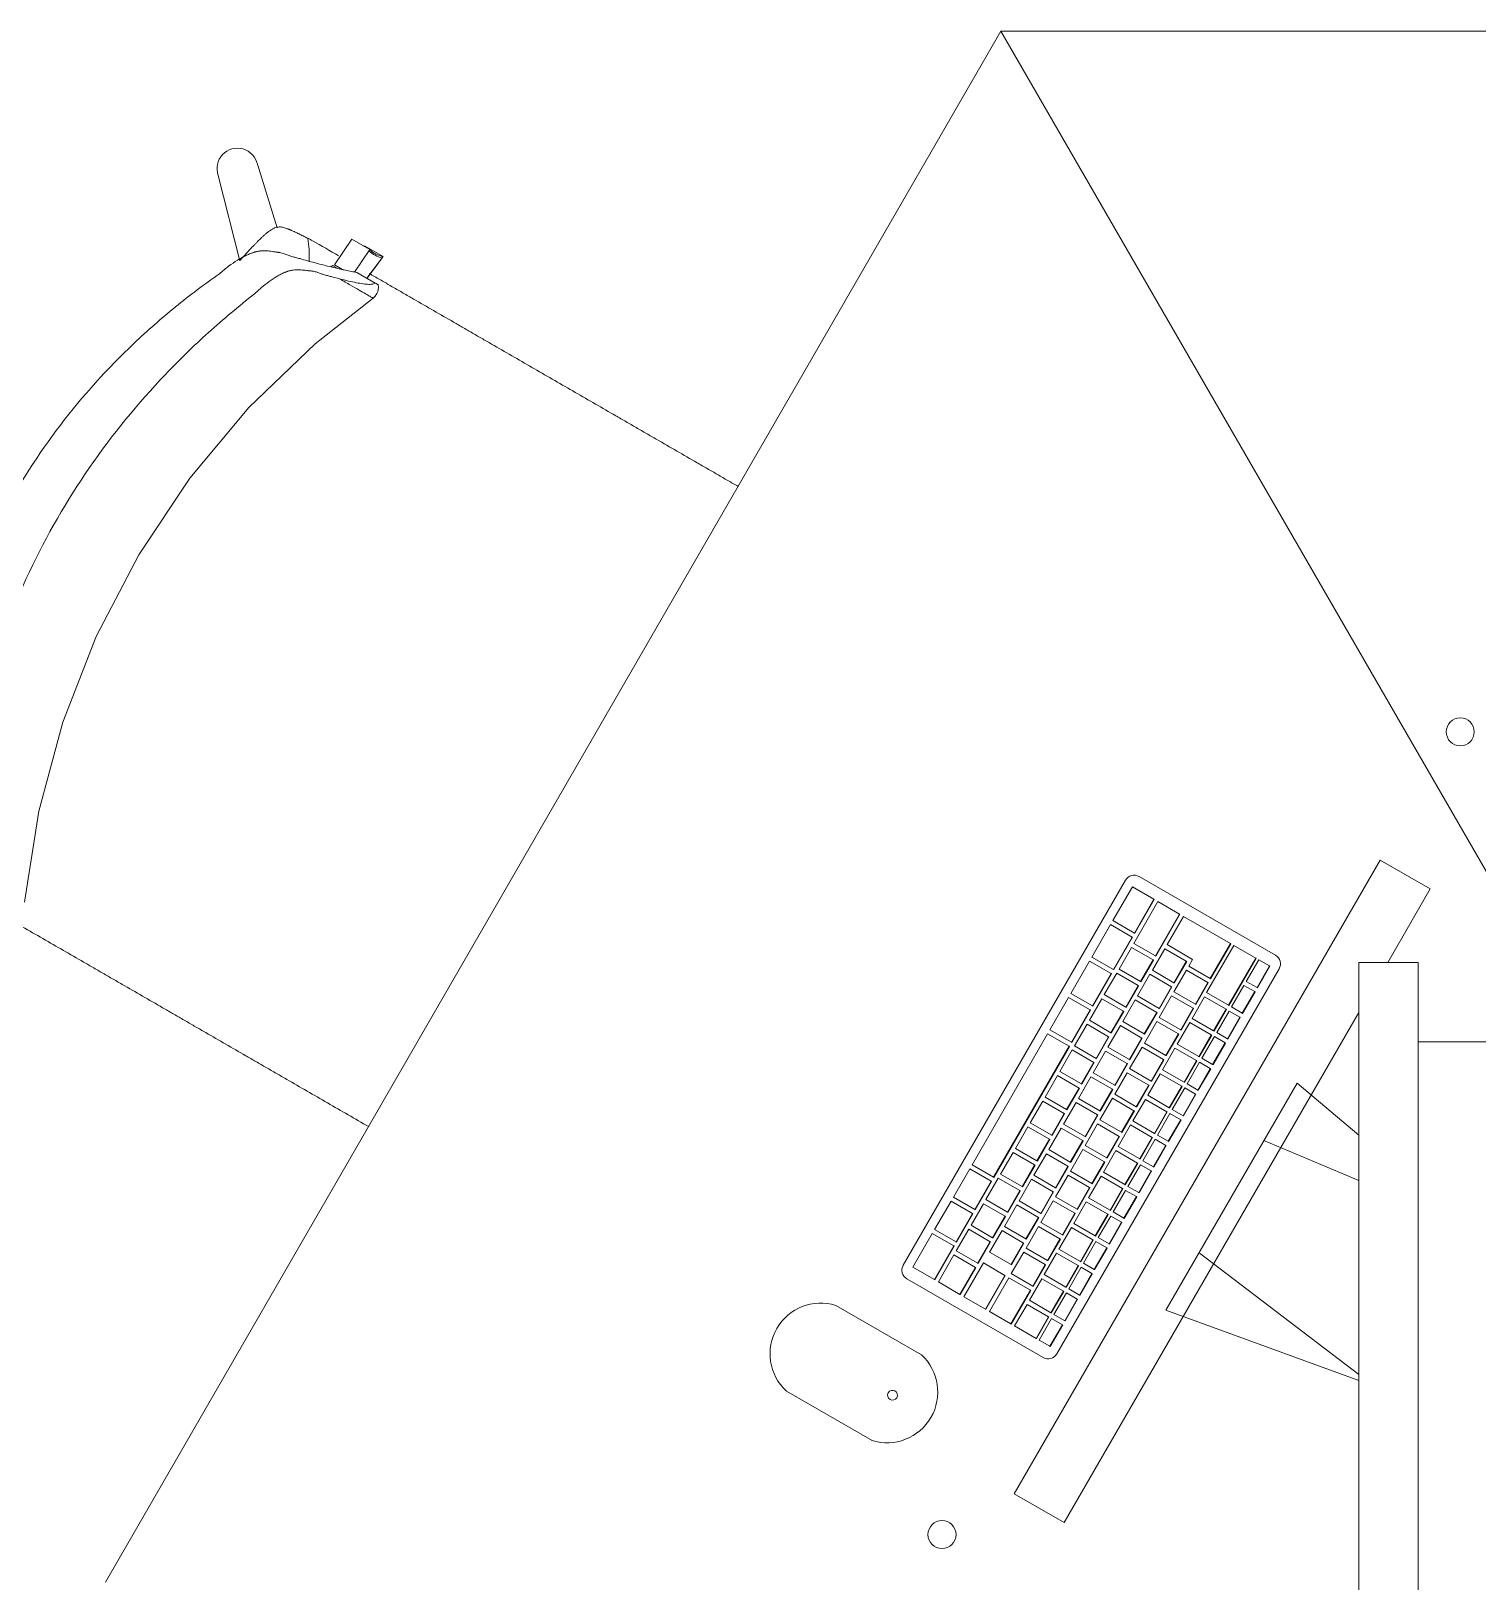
# Model space of a CAD drawing. Header units: millimetres. Extents: x 155927 to 326028, y -36033 to 97293.
# Drawn here: x 180943 to 181872, y 18002 to 18998 of the extents above; entities that cross this region are included whole.
import ezdxf

# ---------------------------------------------------------------- set-up
doc = ezdxf.new("R2010")
doc.units = ezdxf.units.MM
doc.header["$MEASUREMENT"] = 0
for name, color, linetype, lineweight in [('A-GENM', 8, 'CONTINUOUS', 9), ('E-ELEC-EQPM', 8, 'CONTINUOUS', 9), ('I-FURN', 8, 'CONTINUOUS', 9)]:
    doc.layers.add(name, color=color, linetype=linetype, lineweight=lineweight)

msp = doc.modelspace()

# ---------------------------------------------------------------- linework, layer by layer
at = {"layer": 'A-GENM'}
for p, q in [((181654.09, 18455.01), (181741.7, 18404.43)), ((181502.65, 18205.4), (181645.41, 18452.69)), ((181649.83, 18448.36), (181637.33, 18426.71)), ((181663.64, 18440.39), (181649.83, 18448.36)), ((181666.21, 18438.91), (181650.71, 18412.06)), ((181651.14, 18418.74), (181663.64, 18440.39)), ((181663.88, 18440.25), (181651.38, 18418.6)), ((181663.64, 18440.39), (181663.88, 18440.25)), ((181680.03, 18430.93), (181666.21, 18438.91)), ((181637.33, 18426.71), (181651.14, 18418.74)), ((181664.53, 18404.08), (181680.03, 18430.93)), ((181680.27, 18430.79), (181664.77, 18403.94)), ((181682.6, 18429.44), (181672.1, 18411.26)), ((181680.03, 18430.93), (181680.27, 18430.79)), ((181712.81, 18412), (181682.6, 18429.44)), ((181635.83, 18424.11), (181623.83, 18403.33)), ((181649.64, 18416.14), (181635.83, 18424.11)), ((181637.64, 18395.36), (181649.64, 18416.14)), ((181649.88, 18416), (181637.88, 18395.22)), ((181649.64, 18416.14), (181649.88, 18416)), ((181651.14, 18418.74), (181651.38, 18418.6)), ((181649.21, 18409.46), (181641.21, 18395.61)), ((181663.03, 18401.48), (181649.21, 18409.46)), ((181650.71, 18412.06), (181664.53, 18404.08)), ((181670.6, 18408.66), (181662.6, 18394.8)), ((181684.42, 18400.68), (181670.6, 18408.66)), ((181672.1, 18411.26), (181688.49, 18401.79)), ((181714.9, 18410.79), (181697.4, 18380.48)), ((181699.81, 18389.48), (181712.81, 18412)), ((181713.05, 18411.86), (181700.05, 18389.35)), ((181712.81, 18412), (181713.05, 18411.86)), ((181728.97, 18402.67), (181714.9, 18410.79)), ((181744.02, 18395.75), (181601.26, 18148.47)), ((181622.33, 18400.73), (181610.33, 18379.95)), ((181636.14, 18392.76), (181622.33, 18400.73)), ((181623.83, 18403.33), (181637.64, 18395.36)), ((181637.64, 18395.36), (181637.88, 18395.22)), ((181641.21, 18395.61), (181655.03, 18387.63)), ((181655.03, 18387.63), (181663.03, 18401.48)), ((181663.27, 18401.34), (181655.27, 18387.49)), ((181663.03, 18401.48), (181663.27, 18401.34)), ((181664.53, 18404.08), (181664.77, 18403.94)), ((181676.42, 18386.82), (181684.42, 18400.68)), ((181684.66, 18400.54), (181676.66, 18386.68)), ((181684.42, 18400.68), (181684.66, 18400.54)), ((181688.49, 18401.79), (181685.99, 18397.46)), ((181685.99, 18397.46), (181699.81, 18389.48)), ((181711.47, 18372.36), (181728.97, 18402.67)), ((181729.21, 18402.54), (181711.71, 18372.23)), ((181730.92, 18401.55), (181722.92, 18387.69)), ((181728.97, 18402.67), (181729.21, 18402.54)), ((181729.83, 18383.7), (181737.83, 18397.56)), ((181738.07, 18397.42), (181730.07, 18383.56)), ((181737.83, 18397.56), (181730.92, 18401.55)), ((181737.83, 18397.56), (181738.07, 18397.42)), ((181624.14, 18371.98), (181636.14, 18392.76)), ((181636.38, 18392.62), (181624.38, 18371.84)), ((181639.71, 18393.01), (181631.71, 18379.15)), ((181636.14, 18392.76), (181636.38, 18392.62)), ((181653.53, 18385.03), (181639.71, 18393.01)), ((181645.53, 18371.17), (181653.53, 18385.03)), ((181661.1, 18392.21), (181653.1, 18378.35)), ((181653.53, 18385.03), (181653.77, 18384.89)), ((181655.03, 18387.63), (181655.27, 18387.49)), ((181674.92, 18384.22), (181661.1, 18392.21)), ((181662.6, 18394.8), (181676.42, 18386.82)), ((181676.42, 18386.82), (181676.66, 18386.68)), ((181684.49, 18394.87), (181676.49, 18381.01)), ((181698.31, 18386.89), (181684.49, 18394.87)), ((181690.31, 18373.03), (181698.31, 18386.89)), ((181698.55, 18386.75), (181690.55, 18372.89)), ((181698.31, 18386.89), (181698.55, 18386.75)), ((181699.81, 18389.48), (181700.05, 18389.35)), ((181721.42, 18385.09), (181713.42, 18371.24)), ((181728.33, 18381.1), (181721.42, 18385.09)), ((181722.92, 18387.69), (181729.83, 18383.7)), ((181608.83, 18377.35), (181596.83, 18356.56)), ((181622.64, 18369.38), (181608.83, 18377.35)), ((181610.33, 18379.95), (181624.14, 18371.98)), ((181630.21, 18376.55), (181622.21, 18362.7)), ((181644.03, 18368.57), (181630.21, 18376.55)), ((181631.71, 18379.15), (181645.53, 18371.17)), ((181651.6, 18375.75), (181643.6, 18361.89)), ((181653.77, 18384.89), (181645.77, 18371.03)), ((181665.42, 18367.77), (181651.6, 18375.75)), ((181653.1, 18378.35), (181666.92, 18370.37)), ((181666.92, 18370.37), (181674.92, 18384.22)), ((181674.99, 18378.41), (181666.99, 18364.55)), ((181675.16, 18384.09), (181667.16, 18370.23)), ((181674.92, 18384.22), (181675.16, 18384.09)), ((181688.81, 18370.43), (181674.99, 18378.41)), ((181676.49, 18381.01), (181690.31, 18373.03)), ((181696.14, 18377.75), (181688.14, 18363.89)), ((181709.97, 18369.77), (181696.14, 18377.75)), ((181697.4, 18380.48), (181711.47, 18372.36)), ((181720.33, 18367.24), (181728.33, 18381.1)), ((181728.57, 18380.96), (181720.57, 18367.11)), ((181728.33, 18381.1), (181728.57, 18380.96)), ((181729.83, 18383.7), (181730.07, 18383.56)), ((181610.64, 18348.59), (181622.64, 18369.38)), ((181622.88, 18369.24), (181610.88, 18348.45)), ((181622.64, 18369.38), (181622.88, 18369.24)), ((181624.14, 18371.98), (181624.38, 18371.84)), ((181636.03, 18354.72), (181644.03, 18368.57)), ((181644.27, 18368.44), (181636.27, 18354.58)), ((181644.03, 18368.57), (181644.27, 18368.44)), ((181645.53, 18371.17), (181645.77, 18371.03)), ((181657.42, 18353.91), (181665.42, 18367.77)), ((181665.66, 18367.63), (181657.66, 18353.78)), ((181665.42, 18367.77), (181665.66, 18367.63)), ((181666.92, 18370.37), (181667.16, 18370.23)), ((181680.81, 18356.57), (181688.81, 18370.43)), ((181689.05, 18370.29), (181681.05, 18356.44)), ((181688.81, 18370.43), (181689.05, 18370.29)), ((181690.31, 18373.03), (181690.55, 18372.89)), ((181701.97, 18355.91), (181709.97, 18369.77)), ((181710.21, 18369.63), (181702.21, 18355.77)), ((181711.92, 18368.64), (181703.92, 18354.78)), ((181709.97, 18369.77), (181710.21, 18369.63)), ((181711.47, 18372.36), (181711.71, 18372.23)), ((181718.83, 18364.65), (181711.92, 18368.64)), ((181713.42, 18371.24), (181720.33, 18367.24)), ((181720.33, 18367.24), (181720.57, 18367.11)), ((181596.83, 18356.56), (181610.64, 18348.59)), ((181620.71, 18360.1), (181612.71, 18346.24)), ((181634.53, 18352.12), (181620.71, 18360.1)), ((181622.21, 18362.7), (181636.03, 18354.72)), ((181642.1, 18359.3), (181634.1, 18345.44)), ((181655.92, 18351.32), (181642.1, 18359.3)), ((181643.6, 18361.89), (181657.42, 18353.91)), ((181665.49, 18361.96), (181657.49, 18348.1)), ((181679.31, 18353.98), (181665.49, 18361.96)), ((181666.99, 18364.55), (181680.81, 18356.57)), ((181686.64, 18361.29), (181678.64, 18347.44)), ((181680.81, 18356.57), (181681.05, 18356.44)), ((181700.47, 18353.31), (181686.64, 18361.29)), ((181688.14, 18363.89), (181701.97, 18355.91)), ((181701.97, 18355.91), (181702.21, 18355.77)), ((181710.83, 18350.79), (181718.83, 18364.65)), ((181719.07, 18364.51), (181711.07, 18350.65)), ((181718.83, 18364.65), (181719.07, 18364.51)), ((181595.33, 18353.96), (181546.83, 18269.96)), ((181560.64, 18261.99), (181609.14, 18345.99)), ((181609.38, 18345.86), (181560.88, 18261.85)), ((181609.14, 18345.99), (181595.33, 18353.96)), ((181609.14, 18345.99), (181609.38, 18345.86)), ((181610.64, 18348.59), (181610.88, 18348.45)), ((181612.71, 18346.24), (181626.53, 18338.26)), ((181626.53, 18338.26), (181634.53, 18352.12)), ((181634.77, 18351.98), (181626.77, 18338.12)), ((181634.1, 18345.44), (181647.92, 18337.46)), ((181634.53, 18352.12), (181634.77, 18351.98)), ((181636.03, 18354.72), (181636.27, 18354.58)), ((181647.92, 18337.46), (181655.92, 18351.32)), ((181655.99, 18345.5), (181647.99, 18331.65)), ((181656.16, 18351.18), (181648.16, 18337.32)), ((181655.92, 18351.32), (181656.16, 18351.18)), ((181669.81, 18337.52), (181655.99, 18345.5)), ((181657.42, 18353.91), (181657.66, 18353.78)), ((181657.49, 18348.1), (181671.31, 18340.12)), ((181671.31, 18340.12), (181679.31, 18353.98)), ((181679.55, 18353.84), (181671.55, 18339.98)), ((181678.64, 18347.44), (181692.47, 18339.45)), ((181679.31, 18353.98), (181679.55, 18353.84)), ((181692.47, 18339.45), (181700.47, 18353.31)), ((181700.71, 18353.17), (181692.71, 18339.32)), ((181702.42, 18352.18), (181694.42, 18338.33)), ((181700.47, 18353.31), (181700.71, 18353.17)), ((181701.33, 18334.34), (181709.33, 18348.19)), ((181709.57, 18348.05), (181701.57, 18334.2)), ((181709.33, 18348.19), (181702.42, 18352.18)), ((181703.92, 18354.78), (181710.83, 18350.79)), ((181709.33, 18348.19), (181709.57, 18348.05)), ((181710.83, 18350.79), (181711.07, 18350.65)), ((181611.21, 18343.65), (181603.21, 18329.79)), ((181625.03, 18335.67), (181611.21, 18343.65)), ((181617.03, 18321.81), (181625.03, 18335.67)), ((181625.27, 18335.53), (181617.27, 18321.67)), ((181632.6, 18342.84), (181624.6, 18328.99)), ((181625.03, 18335.67), (181625.27, 18335.53)), ((181626.53, 18338.26), (181626.77, 18338.12)), ((181646.42, 18334.86), (181632.6, 18342.84)), ((181647.92, 18337.46), (181648.16, 18337.32)), ((181661.81, 18323.67), (181669.81, 18337.52)), ((181670.05, 18337.38), (181662.05, 18323.53)), ((181677.14, 18344.84), (181669.14, 18330.98)), ((181669.81, 18337.52), (181670.05, 18337.38)), ((181671.31, 18340.12), (181671.55, 18339.98)), ((181690.97, 18336.86), (181677.14, 18344.84)), ((181682.97, 18323), (181690.97, 18336.86)), ((181691.21, 18336.72), (181683.21, 18322.86)), ((181692.92, 18335.73), (181684.92, 18321.87)), ((181690.97, 18336.86), (181691.21, 18336.72)), ((181692.47, 18339.45), (181692.71, 18339.32)), ((181699.83, 18331.74), (181692.92, 18335.73)), ((181694.42, 18338.33), (181701.33, 18334.34)), ((181601.71, 18327.19), (181593.71, 18313.33)), ((181615.53, 18319.21), (181601.71, 18327.19)), ((181603.21, 18329.79), (181617.03, 18321.81)), ((181623.1, 18326.39), (181615.1, 18312.53)), ((181636.92, 18318.41), (181623.1, 18326.39)), ((181624.6, 18328.99), (181638.42, 18321.01)), ((181638.42, 18321.01), (181646.42, 18334.86)), ((181646.49, 18329.05), (181638.49, 18315.19)), ((181646.66, 18334.72), (181638.66, 18320.87)), ((181646.42, 18334.86), (181646.66, 18334.72)), ((181660.31, 18321.07), (181646.49, 18329.05)), ((181647.99, 18331.65), (181661.81, 18323.67)), ((181667.64, 18328.38), (181659.64, 18314.53)), ((181681.47, 18320.4), (181667.64, 18328.38)), ((181669.14, 18330.98), (181682.97, 18323)), ((181691.83, 18317.88), (181699.83, 18331.74)), ((181700.07, 18331.6), (181692.07, 18317.74)), ((181699.83, 18331.74), (181700.07, 18331.6)), ((181701.33, 18334.34), (181701.57, 18334.2)), ((181607.53, 18305.35), (181615.53, 18319.21)), ((181615.77, 18319.07), (181607.77, 18305.22)), ((181615.53, 18319.21), (181615.77, 18319.07)), ((181617.03, 18321.81), (181617.27, 18321.67)), ((181628.92, 18304.55), (181636.92, 18318.41)), ((181637.16, 18318.27), (181629.16, 18304.41)), ((181636.92, 18318.41), (181637.16, 18318.27)), ((181638.42, 18321.01), (181638.66, 18320.87)), ((181652.31, 18307.21), (181660.31, 18321.07)), ((181660.55, 18320.93), (181652.55, 18307.07)), ((181660.31, 18321.07), (181660.55, 18320.93)), ((181661.81, 18323.67), (181662.05, 18323.53)), ((181673.47, 18306.55), (181681.47, 18320.4)), ((181681.71, 18320.26), (181673.71, 18306.41)), ((181683.42, 18319.27), (181675.42, 18305.42)), ((181681.47, 18320.4), (181681.71, 18320.26)), ((181682.33, 18301.43), (181690.33, 18315.28)), ((181682.97, 18323), (181683.21, 18322.86)), ((181690.33, 18315.28), (181683.42, 18319.27)), ((181684.92, 18321.87), (181691.83, 18317.88)), ((181690.33, 18315.28), (181690.57, 18315.15)), ((181691.83, 18317.88), (181692.07, 18317.74)), ((181592.21, 18310.74), (181584.21, 18296.88)), ((181606.03, 18302.76), (181592.21, 18310.74)), ((181593.71, 18313.33), (181607.53, 18305.35)), ((181613.6, 18309.93), (181605.6, 18296.08)), ((181607.53, 18305.35), (181607.77, 18305.22)), ((181627.42, 18301.95), (181613.6, 18309.93)), ((181615.1, 18312.53), (181628.92, 18304.55)), ((181636.99, 18312.59), (181628.99, 18298.74)), ((181650.81, 18304.61), (181636.99, 18312.59)), ((181638.49, 18315.19), (181652.31, 18307.21)), ((181658.14, 18311.93), (181650.14, 18298.07)), ((181652.31, 18307.21), (181652.55, 18307.07)), ((181671.97, 18303.95), (181658.14, 18311.93)), ((181659.64, 18314.53), (181673.47, 18306.55)), ((181673.47, 18306.55), (181673.71, 18306.41)), ((181675.42, 18305.42), (181682.33, 18301.43)), ((181690.57, 18315.15), (181682.57, 18301.29)), ((181584.21, 18296.88), (181598.03, 18288.9)), ((181598.03, 18288.9), (181606.03, 18302.76)), ((181606.27, 18302.62), (181598.27, 18288.76)), ((181605.6, 18296.08), (181619.42, 18288.1)), ((181606.03, 18302.76), (181606.27, 18302.62)), ((181619.42, 18288.1), (181627.42, 18301.95)), ((181627.49, 18296.14), (181619.49, 18282.28)), ((181627.66, 18301.81), (181619.66, 18287.96)), ((181627.42, 18301.95), (181627.66, 18301.81)), ((181641.31, 18288.16), (181627.49, 18296.14)), ((181628.92, 18304.55), (181629.16, 18304.41)), ((181628.99, 18298.74), (181642.81, 18290.76)), ((181648.64, 18295.47), (181640.64, 18281.62)), ((181642.81, 18290.76), (181650.81, 18304.61)), ((181651.05, 18304.47), (181643.05, 18290.62)), ((181662.47, 18287.49), (181648.64, 18295.47)), ((181650.14, 18298.07), (181663.97, 18290.09)), ((181650.81, 18304.61), (181651.05, 18304.47)), ((181663.97, 18290.09), (181671.97, 18303.95)), ((181672.21, 18303.81), (181664.21, 18289.95)), ((181673.92, 18302.82), (181665.92, 18288.96)), ((181671.97, 18303.95), (181672.21, 18303.81)), ((181672.83, 18284.97), (181680.83, 18298.83)), ((181681.07, 18298.69), (181673.07, 18284.83)), ((181680.83, 18298.83), (181673.92, 18302.82)), ((181680.83, 18298.83), (181681.07, 18298.69)), ((181682.33, 18301.43), (181682.57, 18301.29)), ((181582.71, 18294.28), (181574.71, 18280.43)), ((181596.53, 18286.3), (181582.71, 18294.28)), ((181588.53, 18272.45), (181596.53, 18286.3)), ((181596.77, 18286.16), (181588.77, 18272.31)), ((181604.1, 18293.48), (181596.1, 18279.62)), ((181596.53, 18286.3), (181596.77, 18286.16)), ((181598.03, 18288.9), (181598.27, 18288.76)), ((181617.92, 18285.5), (181604.1, 18293.48)), ((181609.92, 18271.64), (181617.92, 18285.5)), ((181617.92, 18285.5), (181618.16, 18285.36)), ((181619.42, 18288.1), (181619.66, 18287.96)), ((181633.31, 18274.3), (181641.31, 18288.16)), ((181641.55, 18288.02), (181633.55, 18274.16)), ((181641.31, 18288.16), (181641.55, 18288.02)), ((181642.81, 18290.76), (181643.05, 18290.62)), ((181654.47, 18273.64), (181662.47, 18287.49)), ((181662.71, 18287.36), (181654.71, 18273.5)), ((181664.42, 18286.36), (181656.42, 18272.51)), ((181662.47, 18287.49), (181662.71, 18287.36)), ((181663.97, 18290.09), (181664.21, 18289.95)), ((181671.33, 18282.37), (181664.42, 18286.36)), ((181665.92, 18288.96), (181672.83, 18284.97)), ((181573.21, 18277.83), (181565.21, 18263.97)), ((181587.03, 18269.85), (181573.21, 18277.83)), ((181574.71, 18280.43), (181588.53, 18272.45)), ((181594.6, 18277.02), (181586.6, 18263.17)), ((181608.42, 18269.04), (181594.6, 18277.02)), ((181596.1, 18279.62), (181609.92, 18271.64)), ((181617.99, 18279.68), (181609.99, 18265.83)), ((181618.16, 18285.36), (181610.16, 18271.5)), ((181631.81, 18271.7), (181617.99, 18279.68)), ((181619.49, 18282.28), (181633.31, 18274.3)), ((181639.14, 18279.02), (181631.14, 18265.16)), ((181652.97, 18271.04), (181639.14, 18279.02)), ((181640.64, 18281.62), (181654.47, 18273.64)), ((181663.33, 18268.52), (181671.33, 18282.37)), ((181671.57, 18282.24), (181663.57, 18268.38)), ((181671.33, 18282.37), (181671.57, 18282.24)), ((181672.83, 18284.97), (181673.07, 18284.83)), ((181545.33, 18267.36), (181534.83, 18249.18)), ((181559.14, 18259.39), (181545.33, 18267.36)), ((181546.83, 18269.96), (181560.64, 18261.99)), ((181579.03, 18255.99), (181587.03, 18269.85)), ((181587.27, 18269.71), (181579.27, 18255.85)), ((181587.03, 18269.85), (181587.27, 18269.71)), ((181588.53, 18272.45), (181588.77, 18272.31)), ((181600.42, 18255.19), (181608.42, 18269.04)), ((181608.66, 18268.91), (181600.66, 18255.05)), ((181608.42, 18269.04), (181608.66, 18268.91)), ((181609.92, 18271.64), (181610.16, 18271.5)), ((181609.99, 18265.83), (181623.81, 18257.85)), ((181623.81, 18257.85), (181631.81, 18271.7)), ((181632.05, 18271.57), (181624.05, 18257.71)), ((181631.81, 18271.7), (181632.05, 18271.57)), ((181633.31, 18274.3), (181633.55, 18274.16)), ((181644.97, 18257.18), (181652.97, 18271.04)), ((181653.21, 18270.9), (181645.21, 18257.04)), ((181654.92, 18269.91), (181646.92, 18256.05)), ((181652.97, 18271.04), (181653.21, 18270.9)), ((181653.83, 18252.06), (181661.83, 18265.92)), ((181662.07, 18265.78), (181654.07, 18251.93)), ((181654.47, 18273.64), (181654.71, 18273.5)), ((181661.83, 18265.92), (181654.92, 18269.91)), ((181656.42, 18272.51), (181663.33, 18268.52)), ((181661.83, 18265.92), (181662.07, 18265.78)), ((181663.33, 18268.52), (181663.57, 18268.38)), ((181548.64, 18241.21), (181559.14, 18259.39)), ((181559.38, 18259.25), (181548.88, 18241.07)), ((181563.71, 18261.37), (181555.71, 18247.52)), ((181559.14, 18259.39), (181559.38, 18259.25)), ((181560.64, 18261.99), (181560.88, 18261.85)), ((181577.53, 18253.39), (181563.71, 18261.37)), ((181565.21, 18263.97), (181579.03, 18255.99)), ((181585.1, 18260.57), (181577.1, 18246.71)), ((181579.03, 18255.99), (181579.27, 18255.85)), ((181598.92, 18252.59), (181585.1, 18260.57)), ((181586.6, 18263.17), (181600.42, 18255.19)), ((181608.49, 18263.23), (181600.49, 18249.37)), ((181622.31, 18255.25), (181608.49, 18263.23)), ((181629.64, 18262.56), (181621.64, 18248.71)), ((181623.81, 18257.85), (181624.05, 18257.71)), ((181643.47, 18254.58), (181629.64, 18262.56)), ((181631.14, 18265.16), (181644.97, 18257.18)), ((181644.97, 18257.18), (181645.21, 18257.04)), ((181646.92, 18256.05), (181653.83, 18252.06)), ((181533.33, 18246.58), (181522.83, 18228.39)), ((181547.14, 18238.61), (181533.33, 18246.58)), ((181534.83, 18249.18), (181548.64, 18241.21)), ((181555.71, 18247.52), (181569.53, 18239.54)), ((181569.53, 18239.54), (181577.53, 18253.39)), ((181577.77, 18253.25), (181569.77, 18239.4)), ((181577.1, 18246.71), (181590.92, 18238.73)), ((181577.53, 18253.39), (181577.77, 18253.25)), ((181590.92, 18238.73), (181598.92, 18252.59)), ((181598.99, 18246.78), (181590.99, 18232.92)), ((181599.16, 18252.45), (181591.16, 18238.59)), ((181598.92, 18252.59), (181599.16, 18252.45)), ((181612.81, 18238.8), (181598.99, 18246.78)), ((181600.42, 18255.19), (181600.66, 18255.05)), ((181600.49, 18249.37), (181614.31, 18241.39)), ((181620.14, 18246.11), (181612.14, 18232.25)), ((181614.31, 18241.39), (181622.31, 18255.25)), ((181622.55, 18255.11), (181614.55, 18241.25)), ((181633.97, 18238.13), (181620.14, 18246.11)), ((181621.64, 18248.71), (181635.47, 18240.73)), ((181622.31, 18255.25), (181622.55, 18255.11)), ((181635.47, 18240.73), (181643.47, 18254.58)), ((181643.71, 18254.45), (181635.71, 18240.59)), ((181645.42, 18253.46), (181637.42, 18239.6)), ((181643.47, 18254.58), (181643.71, 18254.45)), ((181644.33, 18235.61), (181652.33, 18249.47)), ((181652.57, 18249.33), (181644.57, 18235.47)), ((181652.33, 18249.47), (181645.42, 18253.46)), ((181652.33, 18249.47), (181652.57, 18249.33)), ((181653.83, 18252.06), (181654.07, 18251.93)), ((181536.64, 18220.42), (181547.14, 18238.61)), ((181547.38, 18238.47), (181536.88, 18220.28)), ((181554.21, 18244.92), (181546.21, 18231.06)), ((181547.14, 18238.61), (181547.38, 18238.47)), ((181548.64, 18241.21), (181548.88, 18241.07)), ((181568.03, 18236.94), (181554.21, 18244.92)), ((181560.03, 18223.08), (181568.03, 18236.94)), ((181568.27, 18236.8), (181560.27, 18222.94)), ((181575.6, 18244.12), (181567.6, 18230.26)), ((181568.03, 18236.94), (181568.27, 18236.8)), ((181569.53, 18239.54), (181569.77, 18239.4)), ((181589.42, 18236.13), (181575.6, 18244.12)), ((181581.42, 18222.28), (181589.42, 18236.13)), ((181589.66, 18236), (181581.66, 18222.14)), ((181589.42, 18236.13), (181589.66, 18236)), ((181590.92, 18238.73), (181591.16, 18238.59)), ((181604.81, 18224.94), (181612.81, 18238.8)), ((181613.05, 18238.66), (181605.05, 18224.8)), ((181612.81, 18238.8), (181613.05, 18238.66)), ((181614.31, 18241.39), (181614.55, 18241.25)), ((181625.97, 18224.27), (181633.97, 18238.13)), ((181634.21, 18237.99), (181626.21, 18224.14)), ((181635.92, 18237), (181627.92, 18223.14)), ((181633.97, 18238.13), (181634.21, 18237.99)), ((181635.47, 18240.73), (181635.71, 18240.59)), ((181642.83, 18233.01), (181635.92, 18237)), ((181637.42, 18239.6), (181644.33, 18235.61)), ((181644.33, 18235.61), (181644.57, 18235.47)), ((181521.33, 18225.79), (181508.83, 18204.14)), ((181535.14, 18217.82), (181521.33, 18225.79)), ((181522.83, 18228.39), (181536.64, 18220.42)), ((181544.71, 18228.46), (181536.71, 18214.61)), ((181558.53, 18220.48), (181544.71, 18228.46)), ((181546.21, 18231.06), (181560.03, 18223.08)), ((181566.1, 18227.66), (181558.1, 18213.8)), ((181579.92, 18219.68), (181566.1, 18227.66)), ((181567.6, 18230.26), (181581.42, 18222.28)), ((181589.49, 18230.32), (181581.49, 18216.46)), ((181603.31, 18222.34), (181589.49, 18230.32)), ((181590.99, 18232.92), (181604.81, 18224.94)), ((181610.64, 18229.66), (181602.64, 18215.8)), ((181624.47, 18221.68), (181610.64, 18229.66)), ((181612.14, 18232.25), (181625.97, 18224.27)), ((181634.83, 18219.15), (181642.83, 18233.01)), ((181643.07, 18232.87), (181635.07, 18219.02)), ((181642.83, 18233.01), (181643.07, 18232.87)), ((181522.64, 18196.17), (181535.14, 18217.82)), ((181535.38, 18217.68), (181522.88, 18196.03)), ((181535.14, 18217.82), (181535.38, 18217.68)), ((181536.64, 18220.42), (181536.88, 18220.28)), ((181550.53, 18206.63), (181558.53, 18220.48)), ((181558.77, 18220.35), (181550.77, 18206.49)), ((181558.53, 18220.48), (181558.77, 18220.35)), ((181560.03, 18223.08), (181560.27, 18222.94)), ((181571.92, 18205.82), (181579.92, 18219.68)), ((181580.16, 18219.54), (181572.16, 18205.69)), ((181579.92, 18219.68), (181580.16, 18219.54)), ((181581.42, 18222.28), (181581.66, 18222.14)), ((181581.49, 18216.46), (181595.31, 18208.48)), ((181595.31, 18208.48), (181603.31, 18222.34)), ((181603.55, 18222.2), (181595.55, 18208.35)), ((181602.64, 18215.8), (181616.47, 18207.82)), ((181603.31, 18222.34), (181603.55, 18222.2)), ((181604.81, 18224.94), (181605.05, 18224.8)), ((181616.47, 18207.82), (181624.47, 18221.68)), ((181624.71, 18221.54), (181616.71, 18207.68)), ((181626.42, 18220.55), (181618.42, 18206.69)), ((181624.47, 18221.68), (181624.71, 18221.54)), ((181625.33, 18202.7), (181633.33, 18216.56)), ((181633.57, 18216.42), (181625.57, 18202.56)), ((181625.97, 18224.27), (181626.21, 18224.14)), ((181633.33, 18216.56), (181626.42, 18220.55)), ((181627.92, 18223.14), (181634.83, 18219.15)), ((181633.33, 18216.56), (181633.57, 18216.42)), ((181634.83, 18219.15), (181635.07, 18219.02)), ((181535.23, 18212), (181525.23, 18194.68)), ((181549.03, 18204.03), (181535.23, 18212)), ((181536.71, 18214.61), (181550.53, 18206.63)), ((181554.12, 18206.87), (181541.62, 18185.21)), ((181550.53, 18206.63), (181550.77, 18206.49)), ((181567.92, 18198.9), (181554.12, 18206.87)), ((181558.1, 18213.8), (181571.92, 18205.82)), ((181571.92, 18205.82), (181572.16, 18205.69)), ((181579.99, 18213.87), (181571.99, 18200.01)), ((181593.81, 18205.89), (181579.99, 18213.87)), ((181585.81, 18192.03), (181593.81, 18205.89)), ((181594.05, 18205.75), (181586.05, 18191.89)), ((181601.14, 18213.2), (181593.14, 18199.35)), ((181593.81, 18205.89), (181594.05, 18205.75)), ((181595.31, 18208.48), (181595.55, 18208.35)), ((181614.97, 18205.22), (181601.14, 18213.2)), ((181616.47, 18207.82), (181616.71, 18207.68)), ((181618.42, 18206.69), (181625.33, 18202.7)), ((181592.58, 18146.15), (181504.97, 18196.73)), ((181508.83, 18204.14), (181522.64, 18196.17)), ((181522.64, 18196.17), (181522.88, 18196.03)), ((181539.03, 18186.71), (181549.03, 18204.03)), ((181549.27, 18203.89), (181539.27, 18186.57)), ((181549.03, 18204.03), (181549.27, 18203.89)), ((181555.42, 18177.24), (181567.92, 18198.9)), ((181568.16, 18198.76), (181555.66, 18177.11)), ((181570.51, 18197.4), (181558.01, 18175.75)), ((181567.92, 18198.9), (181568.16, 18198.76)), ((181584.31, 18189.43), (181570.51, 18197.4)), ((181571.99, 18200.01), (181585.81, 18192.03)), ((181591.64, 18196.75), (181583.64, 18182.89)), ((181605.47, 18188.77), (181591.64, 18196.75)), ((181593.14, 18199.35), (181606.97, 18191.36)), ((181606.97, 18191.36), (181614.97, 18205.22)), ((181615.21, 18205.08), (181607.21, 18191.23)), ((181616.92, 18204.09), (181608.92, 18190.24)), ((181614.97, 18205.22), (181615.21, 18205.08)), ((181615.83, 18186.25), (181623.83, 18200.1)), ((181624.07, 18199.96), (181616.07, 18186.11)), ((181623.83, 18200.1), (181616.92, 18204.09)), ((181623.83, 18200.1), (181624.07, 18199.96)), ((181625.33, 18202.7), (181625.57, 18202.56)), ((181525.23, 18194.68), (181539.03, 18186.71)), ((181539.03, 18186.71), (181539.27, 18186.57)), ((181571.81, 18167.78), (181584.31, 18189.43)), ((181584.55, 18189.29), (181572.05, 18167.64)), ((181584.31, 18189.43), (181584.55, 18189.29)), ((181585.81, 18192.03), (181586.05, 18191.89)), ((181597.47, 18174.91), (181605.47, 18188.77)), ((181605.71, 18188.63), (181597.71, 18174.77)), ((181607.42, 18187.64), (181599.42, 18173.78)), ((181605.47, 18188.77), (181605.71, 18188.63)), ((181606.97, 18191.36), (181607.21, 18191.23)), ((181614.33, 18183.65), (181607.42, 18187.64)), ((181608.92, 18190.24), (181615.83, 18186.25)), ((181615.83, 18186.25), (181616.07, 18186.11)), ((181514.35, 18147.85), (181459.35, 18179.6)), ((181541.62, 18185.21), (181555.42, 18177.24)), ((181555.42, 18177.24), (181555.66, 18177.11)), ((181582.14, 18180.29), (181574.14, 18166.44)), ((181595.97, 18172.31), (181582.14, 18180.29)), ((181583.64, 18182.89), (181597.47, 18174.91)), ((181606.33, 18169.79), (181614.33, 18183.65)), ((181614.57, 18183.51), (181606.57, 18169.65)), ((181614.33, 18183.65), (181614.57, 18183.51)), ((181558.01, 18175.75), (181571.81, 18167.78)), ((181571.81, 18167.78), (181572.05, 18167.64)), ((181574.14, 18166.44), (181587.97, 18158.46)), ((181587.97, 18158.46), (181595.97, 18172.31)), ((181596.21, 18172.17), (181588.21, 18158.32)), ((181597.92, 18171.18), (181589.92, 18157.33)), ((181595.97, 18172.31), (181596.21, 18172.17)), ((181596.83, 18153.34), (181604.83, 18167.19)), ((181605.07, 18167.05), (181597.07, 18153.2)), ((181597.47, 18174.91), (181597.71, 18174.77)), ((181604.83, 18167.19), (181597.92, 18171.18)), ((181599.42, 18173.78), (181606.33, 18169.79)), ((181604.83, 18167.19), (181605.07, 18167.05)), ((181606.33, 18169.79), (181606.57, 18169.65)), ((181587.97, 18158.46), (181588.21, 18158.32)), ((181589.92, 18157.33), (181596.83, 18153.34)), ((181596.83, 18153.34), (181597.07, 18153.2)), ((181427.6, 18124.61), (181482.6, 18092.86))]:
    msp.add_line(p, q, dxfattribs=at)
for centre, radius, start, end in [((181650.91, 18449.51), 6.35, 60, 150), ((181738.53, 18398.93), 6.35, 330, 60), ((181508.15, 18202.23), 6.35, 150, 240), ((181449.66, 18148.53), 32.54, 72.68038, 227.31962), ((181492.28, 18123.93), 32.54, 252.68038, 47.31962), ((181595.76, 18151.65), 6.35, 240, 330), ((181495.74, 18121.93), 3.16, 60, 240), ((181495.74, 18121.93), 3.16, 240, 60)]:
    msp.add_arc(centre, radius, start, end, dxfattribs=at)
at = {"layer": 'E-ELEC-EQPM'}
for p, q in [((181795.28, 18399.75), (181833.38, 18399.75)), ((181795.28, 17599.75), (181795.28, 18399.75)), ((181795.28, 17599.75), (181795.28, 18399.75)), ((181795.28, 18399.75), (181833.38, 18399.75)), ((181833.38, 18399.75), (181833.38, 18348.95)), ((181833.38, 18399.75), (181833.38, 17599.75)), ((181833.38, 18348.95), (181925.28, 18348.95)), ((181833.38, 18348.95), (181925.28, 18348.95))]:
    msp.add_line(p, q, dxfattribs=at)
at = {"layer": 'I-FURN'}
for p, q in [((181565.31, 18997.92), (180990.35, 18001.99)), ((182715.29, 18997.94), (181565.31, 18997.92)), ((182120.33, 18036.64), (181565.31, 18997.92)), ((181565.31, 18997.92), (182120.33, 18036.64)), ((181062.8, 18905.24), (181076.63, 18850.31)), ((181100.75, 18871.47), (181087.93, 18912.34)), ((181137.39, 18847.75), (181148.52, 18864.31)), ((181148.52, 18864.31), (181160.07, 18857.64)), ((181160.07, 18857.64), (181150.36, 18843.2)), ((181168.65, 18853.06), (181157.1, 18859.73)), ((181158.28, 18839.22), (181168.65, 18853.06)), ((181139.5, 18845.43), (181136.89, 18846.94)), ((181142.51, 18844.8), (181137.39, 18847.75)), ((181158.35, 18839.18), (181168.15, 18852.25)), ((181151.87, 18842.92), (181163.67, 18836.1)), ((181165.63, 18832.93), (181165.47, 18835.07)), ((181125.15, 18797.09), (181162.27, 18826.39)), ((181162.27, 18826.39), (181163.62, 18827.71)), ((181163.62, 18827.71), (181164.66, 18829.29)), ((181164.66, 18829.29), (181165.23, 18830.69)), ((181165.23, 18830.69), (181165.63, 18832.93)), ((181082.53, 18756.12), (181125.15, 18797.09)), ((181044.58, 18710.77), (181082.53, 18756.12)), ((181011.75, 18661.59), (181044.58, 18710.77)), ((180984.43, 18609.15), (181011.75, 18661.59)), ((180962.94, 18554.07), (180984.43, 18609.15)), ((180947.54, 18497), (180962.94, 18554.07)), ((180938.39, 18438.61), (180947.54, 18497)), ((181808.92, 18465.59), (181573.97, 18058.64)), ((181841.04, 18447.04), (181808.92, 18465.59)), ((181813.74, 18399.75), (181841.04, 18447.04)), ((181606.09, 18040.1), (181795.28, 18367.78)), ((181671.37, 18176.53), (181755.52, 18322.29)), ((181755.52, 18322.29), (181795.28, 18288.94)), ((181734.23, 18285.41), (181795.28, 18259.86)), ((181692.66, 18213.41), (181795.28, 18135.28)), ((181795.28, 18131.47), (181671.37, 18176.53)), ((181606.09, 18040.1), (181573.97, 18058.64))]:
    msp.add_line(p, q, dxfattribs=at)
for centre, radius, start, end in [((181075.13, 18909.63), 13.09, 11.96621, 199.58244), ((181860.32, 18547.92), 9, 0, 180), ((181860.32, 18547.92), 9, 180, 0), ((181527.55, 18032.46), 9, 0, 180), ((181527.55, 18032.46), 9, 180, 0)]:
    msp.add_arc(centre, radius, start, end, dxfattribs=at)
for centre, start_param, end_param in [((181160.68, 18876.71), 0.238848, 0.322489), ((181171.73, 18869.24), 6.026179, 6.605675), ((181172.23, 18870.05), 6.026179, 6.605675)]:
    msp.add_ellipse(centre, major_axis=(-8.7, -15.06), ratio=0.978487, start_param=start_param, end_param=end_param, dxfattribs=at)
for points, knots in [([(181076.76, 18850.66), (181078.35, 18852.43), (181080.94, 18855.28), (181084.04, 18858.6), (181085.79, 18860.44), (181087.11, 18861.8), (181088.32, 18863.03), (181089.47, 18864.16), (181090.66, 18865.31), (181091.98, 18866.54), (181093.39, 18867.79), (181094.79, 18868.92), (181095.95, 18869.77), (181096.88, 18870.37), (181097.57, 18870.77), (181098.28, 18871.14), (181099.29, 18871.58), (181100.56, 18871.95), (181102.03, 18872.14), (181103.4, 18872.08), (181104.68, 18871.84), (181106.01, 18871.45), (181107.16, 18871.04), (181107.99, 18870.71), (181108.47, 18870.52), (181108.83, 18870.36), (181109.19, 18870.21), (181109.67, 18870), (181110.48, 18869.63), (181111.61, 18869.12), (181112.71, 18868.59), (181113.62, 18868.15), (181114.34, 18867.8), (181115.08, 18867.44), (181116.07, 18866.95), (181117.81, 18866.08), (181119.3, 18865.33), (181120.26, 18864.84)], [0, 0, 0, 0, 0.125, 0.1875, 0.21875, 0.25, 0.28125, 0.3125, 0.34375, 0.375, 0.40625, 0.4375, 0.46875, 0.484375, 0.5, 0.515625, 0.53125, 0.5625, 0.59375, 0.625, 0.65625, 0.6875, 0.71875, 0.734375, 0.742188, 0.75, 0.757812, 0.765625, 0.78125, 0.8125, 0.84375, 0.859375, 0.875, 0.890625, 0.90625, 0.9375, 1, 1, 1, 1]), ([(181121.16, 18849.71), (181121.19, 18850.11), (181121.34, 18852.73), (181121.26, 18857.7), (181120.7, 18862.41), (181120.26, 18864.84)], [0.93933321, 0.93933321, 0.93933321, 0.93933321, 0.94444444, 0.97222222, 1, 1, 1, 1]), ([(181063.53, 18842.12), (181065.56, 18843.87), (181069.53, 18847.04), (181074.22, 18850.22), (181077.81, 18852.32), (181080.42, 18853.67), (181082.52, 18854.62), (181083.94, 18855.19), (181084.75, 18855.49), (181085.35, 18855.7), (181085.93, 18855.89), (181086.71, 18856.12), (181088.04, 18856.45), (181089.85, 18856.74), (181091.91, 18856.86), (181093.85, 18856.8), (181095.7, 18856.62), (181097.46, 18856.37), (181098.87, 18856.14), (181099.84, 18856.01), (181100.39, 18855.93), (181100.8, 18855.89), (181101.21, 18855.84), (181101.73, 18855.76), (181102.62, 18855.61), (181103.82, 18855.34), (181105.16, 18854.96), (181106.85, 18854.39), (181108.45, 18853.79), (181110.07, 18853.21), (181111.33, 18852.82), (181112.61, 18852.47), (181114.3, 18852), (181117.23, 18851.2), (181121.27, 18850.11), (181125.75, 18848.89), (181130, 18847.77), (181134.09, 18846.7), (181137.9, 18845.76), (181141.39, 18844.97), (181143.48, 18844.56), (181144.47, 18844.38)], [0, 0, 0, 0, 0.035714, 0.071429, 0.089286, 0.107143, 0.125, 0.133929, 0.138393, 0.142857, 0.147321, 0.151786, 0.160714, 0.178571, 0.196429, 0.214286, 0.232143, 0.25, 0.267857, 0.276786, 0.28125, 0.285714, 0.290179, 0.294643, 0.303571, 0.321429, 0.339286, 0.357143, 0.392857, 0.410714, 0.428571, 0.446429, 0.464286, 0.5, 0.571429, 0.642857, 0.714286, 0.785714, 0.857143, 0.928571, 1, 1, 1, 1]), ([(181140.67, 18838.87), (181139.09, 18839.26), (181136.71, 18839.87), (181133.92, 18840.61), (181132.32, 18841.04), (181131.12, 18841.36), (181129.97, 18841.7), (181128.55, 18842.21), (181127.18, 18842.73), (181125.74, 18843.21), (181124.57, 18843.52), (181123.5, 18843.73), (181122.68, 18843.84), (181122.19, 18843.9), (181121.81, 18843.93), (181121.42, 18843.96), (181120.89, 18844.01), (181119.96, 18844.12), (181118.56, 18844.29), (181116.79, 18844.49), (181114.91, 18844.62), (181112.94, 18844.63), (181110.87, 18844.46), (181109.07, 18844.12), (181107.78, 18843.75), (181107.03, 18843.5), (181106.46, 18843.29), (181105.89, 18843.06), (181105.12, 18842.74), (181103.75, 18842.13), (181101.76, 18841.12), (181099.31, 18839.69), (181095.95, 18837.48), (181091.6, 18834.16), (181087.97, 18830.88), (181086.11, 18829.09)], [0, 0, 0, 0, 0.125, 0.1875, 0.21875, 0.25, 0.28125, 0.3125, 0.375, 0.40625, 0.4375, 0.46875, 0.484375, 0.492188, 0.5, 0.507812, 0.515625, 0.53125, 0.5625, 0.59375, 0.625, 0.65625, 0.6875, 0.71875, 0.734375, 0.742188, 0.75, 0.757812, 0.765625, 0.78125, 0.8125, 0.84375, 0.875, 0.9375, 1, 1, 1, 1]), ([(181136.81, 18847.47), (181136.59, 18847.38), (181135.96, 18847.09), (181135.31, 18846.79), (181134.87, 18846.58)], [-0.7723881, -0.7723881, -0.7723881, -0.7723881, -0.6666667, -0.4718724, -0.4718724, -0.4718724, -0.4718724]), ([(180875.39, 18516.26), (180876.96, 18533.91), (180881.98, 18568.94), (180896.77, 18626.12), (180921.67, 18686.25), (180959.88, 18746.13), (180999.6, 18789.94), (181035.07, 18821.1), (181053.86, 18835.34), (181063.53, 18842.12)], [-1, -1, -1, -1, -0.863636, -0.727273, -0.545455, -0.363636, -0.181818, -0.090909, 0, 0, 0, 0]), ([(181140.67, 18838.87), (181143.27, 18837.36), (181147.92, 18834.68), (181153.45, 18831.49), (181157.56, 18829.11), (181159.86, 18827.79), (181161.09, 18827.07), (181161.73, 18826.7), (181162.15, 18826.46), (181162.27, 18826.39), (181162.27, 18826.39)], [0, 0, 0, 0, 0.1111111, 0.2222222, 0.3333333, 0.4444444, 0.5, 0.5555556, 0.6111111, 0.6625707, 0.6625707, 0.6625707, 0.6625707]), ([(181159.72, 18842.3), (181160.32, 18841.95), (181163.14, 18840.32), (181168.21, 18837.39), (181174.97, 18833.49), (181181.66, 18829.62), (181190.42, 18824.57), (181201.12, 18818.39), (181211.72, 18812.27), (181220.3, 18807.32), (181226.86, 18803.53), (181233.46, 18799.72), (181242.15, 18794.7), (181252.93, 18788.48), (181265.82, 18781.03), (181278.93, 18773.47), (181292.07, 18765.88), (181305.03, 18758.4), (181315.86, 18752.15), (181324.59, 18747.1), (181331.21, 18743.28), (181337.81, 18739.47), (181346.51, 18734.45), (181357.29, 18728.22), (181368.1, 18721.98), (181376.83, 18716.95), (181383.44, 18713.13), (181390.03, 18709.32), (181394.45, 18706.77), (181396.69, 18705.48), (181396.79, 18705.42)], [-0.8977274, -0.8977274, -0.8977274, -0.8977274, -0.8928571, -0.875, -0.8571429, -0.8392857, -0.8214286, -0.7857143, -0.75, -0.7321429, -0.7142857, -0.6964286, -0.6785714, -0.6428571, -0.6071429, -0.5714286, -0.5357143, -0.5, -0.4642857, -0.4464286, -0.4285714, -0.4107143, -0.3928571, -0.3571429, -0.3214286, -0.3035714, -0.2857143, -0.2678571, -0.25, -0.2492433, -0.2492433, -0.2492433, -0.2492433]), ([(181086.11, 18829.09), (181075.93, 18821.18), (181056.21, 18804.66), (181019.25, 18768.74), (180978.43, 18718.74), (180939.69, 18651.64), (180916.8, 18591.29), (180904.18, 18541.33), (180899.73, 18515.99), (180897.98, 18503.22)], [-1, -1, -1, -1, -0.9, -0.8, -0.6, -0.4, -0.2, -0.1, 0, 0, 0, 0]), ([(181159.49, 18294.33), (181159.45, 18294.36), (181155.07, 18296.89), (181146.23, 18301.99), (181132.94, 18309.67), (181119.85, 18317.22), (181108.96, 18323.51), (181100.21, 18328.56), (181093.59, 18332.38), (181086.98, 18336.2), (181078.31, 18341.21), (181067.59, 18347.39), (181056.9, 18353.56), (181048.28, 18358.54), (181041.73, 18362.33), (181035.16, 18366.12), (181026.51, 18371.11), (181015.74, 18377.33), (181004.94, 18383.57), (180996.2, 18388.61), (180989.55, 18392.45), (180982.91, 18396.28), (180974.19, 18401.32), (180963.37, 18407.57), (180950.33, 18415.09), (180936.96, 18422.81), (180927.65, 18428.19), (180922.83, 18430.97), (180922.43, 18431.2)], [-0.7503695, -0.7503695, -0.7503695, -0.7503695, -0.75, -0.7142857, -0.6785714, -0.6428571, -0.6071429, -0.5892857, -0.5714286, -0.5535714, -0.5357143, -0.5, -0.4642857, -0.4464286, -0.4285714, -0.4107143, -0.3928571, -0.3571429, -0.3214286, -0.3035714, -0.2857143, -0.2678571, -0.25, -0.2142857, -0.1785714, -0.1428571, -0.1071429, -0.103964, -0.103964, -0.103964, -0.103964])]:
    msp.add_open_spline(points, degree=3, knots=knots, dxfattribs=at)
for points in [[(181120.26, 18864.84), (181120.83, 18864.55), (181121.98, 18863.97), (181123.13, 18863.38), (181123.7, 18863.09)], [(181123.7, 18863.09), (181129.02, 18860.02), (181134.49, 18856.86), (181140.13, 18853.6)], [(181144.47, 18844.38), (181145.81, 18844.08), (181148.37, 18843.56), (181150.73, 18843.13), (181151.87, 18842.92)], [(181163.67, 18836.1), (181163.3, 18835.83), (181162.22, 18835.39), (181159.63, 18835.17), (181156.07, 18835.52), (181151.66, 18836.3), (181146.54, 18837.35), (181142.69, 18838.32), (181140.67, 18838.87)], [(181164.79, 18835.46), (181165.12, 18835.27), (181165.53, 18835.03), (181165.44, 18835.08), (181164.87, 18835.42), (181164.16, 18835.83), (181163.67, 18836.1)]]:
    msp.add_open_spline(points, degree=3, dxfattribs=at)

doc.saveas('drawing.dxf')
